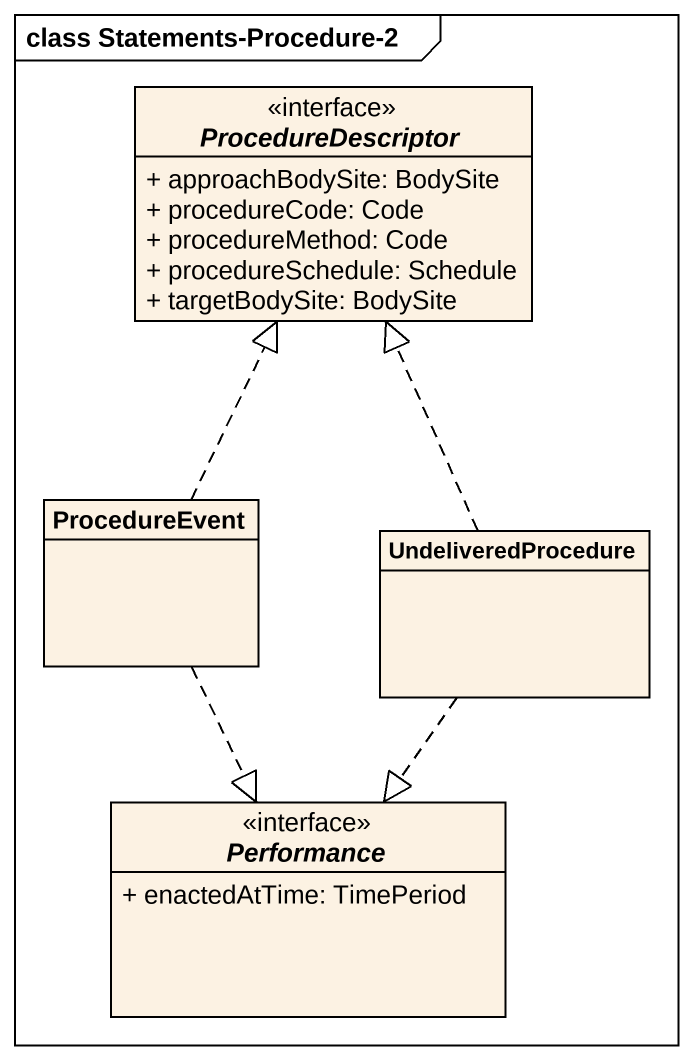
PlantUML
@startuml
mainframe class Statements-Procedure-2
hide circle
hide empty members
skinparam classAttributeIconSize 0
interface ProcedureDescriptor {
  + approachBodySite: BodySite
  + procedureCode: Code
  + procedureMethod: Code
  + procedureSchedule: Schedule
  + targetBodySite: BodySite
}
class ProcedureEvent
class UndeliveredProcedure
interface Performance {
  + enactedAtTime: TimePeriod
}
ProcedureEvent .up.|> ProcedureDescriptor
ProcedureEvent ..|> Performance
UndeliveredProcedure .up.|> ProcedureDescriptor
UndeliveredProcedure ..|> Performance
@enduml
